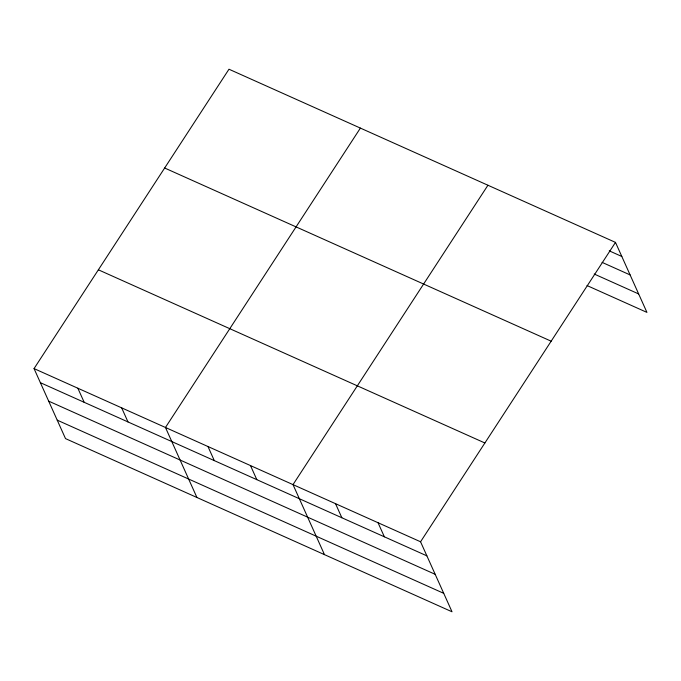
<?xml version="1.0" encoding="UTF-8"?>
<svg xmlns="http://www.w3.org/2000/svg" width="681" height="681" viewBox="0 0 681 681"><rect width="100%" height="100%" fill="white"/><g stroke="black" fill="none" stroke-linecap="round" stroke-linejoin="round"><path stroke-width="1.02" d="M34.05 368.6L420.56 541.778L452.022 611.785L65.512 438.607L34.05 368.6L228.978 69.215L615.488 242.393L646.95 312.4L587.039 285.56M360.394 128.096L165.466 427.481L196.928 497.488M487.937 185.241L293.009 484.625L324.471 554.632M420.56 541.778L615.488 242.393M609.257 250.846L621.813 256.473M602.089 262.372L630.112 274.928M594.207 274.026L638.659 293.945M164.657 168.011L551.159 341.19M98.379 269.804L484.881 442.982M40.375 382.679L426.885 555.858M48.674 401.135L435.176 574.313M57.221 420.151L443.723 593.33M378.04 522.727L384.365 536.807M335.529 503.676L341.853 517.756M250.497 465.583L256.822 479.662M207.977 446.532L214.302 460.611M121.661 407.851L127.985 421.931M77.855 388.23L84.18 402.309"/></g></svg>
